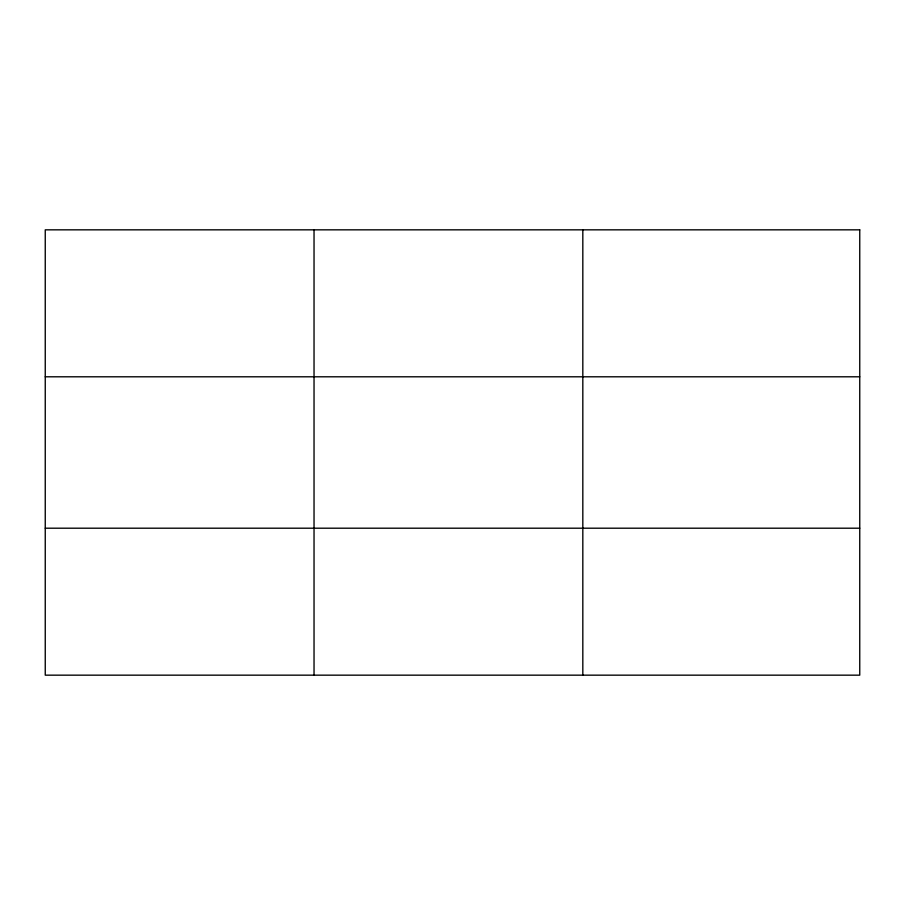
<?xml version="1.0" encoding="UTF-8"?>
<svg xmlns="http://www.w3.org/2000/svg" width="905" height="905" viewBox="0 0 905 905"><rect width="100%" height="100%" fill="white"/><g stroke="black" fill="none" stroke-linecap="round" stroke-linejoin="round"><path stroke-width="1.36" d="M314.035 675.164L314.035 229.836M582.82 675.164L582.82 229.836M45.25 376.797L859.75 376.797M45.25 528.203L859.75 528.203M859.75 229.836L45.25 229.836L45.25 675.164L859.75 675.164L859.75 229.836"/></g></svg>
